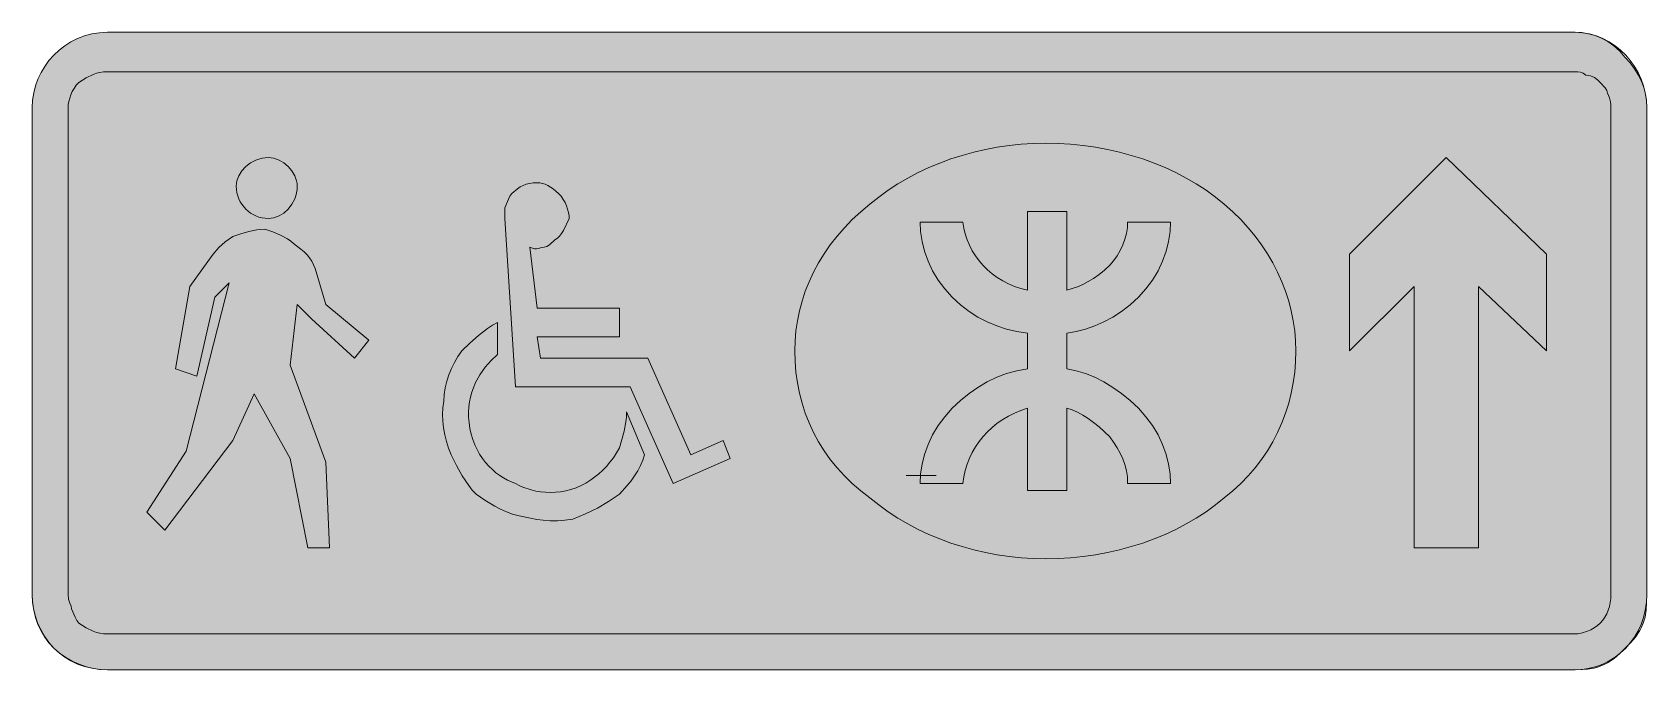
# Model space of a CAD drawing. Header units: metres. Extents: x 12 to 553, y 29 to 243.
import ezdxf

# ---------------------------------------------------------------- set-up
doc = ezdxf.new("R2010")
doc.units = ezdxf.units.M
for name, color, linetype, true_color in [('FILL_BLUE_0000FF', 7, 'Continuous', 0x0000ff), ('FILL_RED_FF0000', 7, 'Continuous', 0xff0000), ('FILL_WHITE_FFFFFF', 7, 'Continuous', 0xffffff), ('STROKE_BLUE_0000FF', 7, 'Continuous', 0x0000ff), ('STROKE_WHITE_FFFFFF', 7, 'Continuous', 0xffffff)]:
    doc.layers.add(name, color=color, linetype=linetype, true_color=true_color)

msp = doc.modelspace()

# ---------------------------------------------------------------- hatches: boundary and pattern name
at = {"layer": 'FILL_BLUE_0000FF', "true_color": 0x0000ff}
h = msp.add_hatch(color=7, dxfattribs=at)
h.dxf.hatch_style = 1
h.paths.add_polyline_path([(529.35, 229.44), (530.25, 229.42), (531.15, 229.29), (532.05, 228.93), (532.95, 228.24), (533.8, 228.19), (534.54, 228.03), (535.8, 227.49), (536.83, 226.72), (537.75, 225.84), (539.4, 224.04), (539.94, 223.14), (540.15, 222.24), (540.84, 220.65), (541.2, 219.39), (541.33, 218.36), (541.35, 217.44), (541.35, 54.24), (541.29, 52.89), (541.12, 51.56), (540.84, 50.25), (540.45, 48.99), (539.94, 47.78), (539.32, 46.65), (538.59, 45.59), (537.75, 44.64), (536.8, 43.8), (535.76, 43.06), (534.67, 42.45), (533.55, 41.94), (531.34, 41.26), (530.3, 41.1), (529.35, 41.04), (37.35, 41.04), (36.05, 41.1), (34.84, 41.26), (33.68, 41.55), (32.55, 41.94), (30.26, 43.06), (27.75, 44.64), (27.04, 45.56), (26.55, 46.59), (25.35, 49.44), (25.16, 50.36), (24.75, 51.39), (24.34, 52.65), (24.15, 54.24), (24.15, 217.44), (24.21, 218.39), (24.37, 219.43), (25.05, 221.64), (25.56, 222.76), (26.17, 223.85), (26.91, 224.89), (27.75, 225.84), (30.26, 227.41), (32.55, 228.54), (33.68, 228.93), (34.84, 229.21), (36.05, 229.38), (37.35, 229.44), (529.35, 229.44)])
at = {"layer": 'FILL_RED_FF0000', "true_color": 0xff0000}
h = msp.add_hatch(color=7, dxfattribs=at)
h.dxf.hatch_style = 1
h.paths.add_polyline_path([(347.7, 66.32), (343.66, 66.58), (339.64, 66.99), (335.64, 67.57), (331.68, 68.31), (327.77, 69.21), (323.9, 70.27), (320.1, 71.49), (316.37, 72.86), (312.71, 74.38), (309.15, 76.06), (305.68, 77.88), (302.32, 79.86), (299.07, 81.97), (295.94, 84.24), (292.95, 86.64), (289.9, 88.96), (287.04, 91.41), (284.39, 93.99), (281.92, 96.69), (279.66, 99.5), (277.59, 102.42), (275.72, 105.43), (274.05, 108.54), (272.57, 111.73), (271.29, 115), (270.21, 118.34), (269.32, 121.74), (268.64, 125.2), (268.14, 128.71), (267.85, 132.26), (267.75, 135.84), (267.85, 139.21), (268.14, 142.58), (268.64, 145.93), (269.32, 149.27), (270.21, 152.57), (271.29, 155.84), (272.57, 159.06), (274.05, 162.24), (275.72, 165.36), (277.59, 168.42), (279.66, 171.41), (281.92, 174.32), (284.39, 177.14), (287.04, 179.87), (289.9, 182.51), (292.95, 185.04), (295.94, 187.44), (299.07, 189.71), (302.32, 191.82), (305.68, 193.8), (309.15, 195.62), (312.71, 197.3), (316.37, 198.82), (320.1, 200.19), (323.9, 201.41), (327.77, 202.47), (331.68, 203.37), (335.64, 204.11), (339.64, 204.69), (343.66, 205.1), (347.7, 205.36), (351.75, 205.44), (356.01, 205.36), (360.23, 205.1), (364.42, 204.69), (368.55, 204.11), (372.63, 203.37), (376.64, 202.47), (380.58, 201.41), (384.45, 200.19), (388.23, 198.82), (391.92, 197.3), (395.51, 195.62), (399, 193.8), (402.37, 191.82), (405.63, 189.71), (408.76, 187.44), (411.75, 185.04), (414.59, 182.51), (417.26, 179.87), (419.76, 177.14), (422.08, 174.32), (424.23, 171.41), (426.2, 168.42), (427.99, 165.36), (429.6, 162.24), (431.03, 159.06), (432.27, 155.84), (433.33, 152.57), (434.19, 149.27), (434.87, 145.93), (435.36, 142.58), (435.65, 139.21), (435.75, 135.84), (435.65, 132.26), (435.36, 128.71), (434.87, 125.2), (434.19, 121.74), (433.33, 118.34), (432.27, 115), (431.03, 111.73), (429.6, 108.54), (427.99, 105.43), (426.2, 102.42), (424.23, 99.5), (422.08, 96.69), (419.76, 93.99), (417.26, 91.41), (414.59, 88.96), (411.75, 86.64), (408.76, 84.24), (405.63, 81.97), (402.37, 79.86), (399, 77.88), (395.51, 76.06), (391.92, 74.38), (388.23, 72.86), (384.45, 71.49), (380.58, 70.27), (376.64, 69.21), (372.63, 68.31), (368.55, 67.57), (364.42, 66.99), (360.23, 66.58), (356.01, 66.32), (351.75, 66.24), (347.7, 66.32)])
at = {"layer": 'FILL_WHITE_FFFFFF', "true_color": 0xffffff}
h = msp.add_hatch(color=7, dxfattribs=at)
h.dxf.hatch_style = 1
h.paths.add_polyline_path([(529.35, 242.64), (531.6, 242.53), (533.83, 242.17), (536.04, 241.56), (538.2, 240.69), (540.31, 239.53), (542.34, 238.08), (544.3, 236.32), (546.15, 234.24), (547.84, 232.39), (549.3, 230.43), (550.54, 228.4), (551.55, 226.29), (552.34, 224.13), (552.9, 221.92), (553.24, 219.69), (553.35, 217.44), (553.35, 54.24), (553.33, 51.56), (553.2, 48.99), (552.84, 46.65), (552.55, 45.59), (552.15, 44.64), (551.65, 43.34), (551.04, 42.15), (549.6, 39.99), (547.93, 38.06), (546.15, 36.24), (544.33, 34.46), (542.4, 32.79), (540.24, 31.35), (539.05, 30.74), (537.75, 30.24), (536.8, 29.84), (535.76, 29.55), (533.55, 29.19), (531.34, 29.06), (529.35, 29.04), (37.35, 29.04), (35.05, 29.15), (32.68, 29.49), (30.28, 30.05), (27.9, 30.84), (25.57, 31.85), (23.34, 33.09), (21.26, 34.55), (19.35, 36.24), (17.66, 38.15), (16.2, 40.23), (14.96, 42.46), (13.95, 44.79), (13.16, 47.17), (12.6, 49.57), (12.26, 51.94), (12.15, 54.24), (12.15, 217.44), (12.27, 219.9), (12.64, 222.31), (13.24, 224.67), (14.06, 226.95), (15.09, 229.13), (16.33, 231.21), (17.75, 233.17), (19.35, 234.99), (21.12, 236.65), (23.05, 238.15), (25.12, 239.45), (27.34, 240.56), (29.68, 241.45), (32.13, 242.1), (34.69, 242.5), (37.35, 242.64), (529.35, 242.64)])
h = msp.add_hatch(color=7, dxfattribs=at)
h.dxf.hatch_style = 1
h.paths.add_polyline_path([(100.89, 189.93), (100.73, 188.85), (100.48, 187.82), (100.12, 186.82), (99.18, 184.99), (97.95, 183.39), (96.5, 182.08), (94.87, 181.08), (93.14, 180.46), (92.25, 180.3), (91.35, 180.24), (90.24, 180.3), (89.16, 180.46), (88.13, 180.72), (87.13, 181.08), (86.19, 181.54), (85.3, 182.08), (83.7, 183.39), (82.39, 184.99), (81.85, 185.88), (81.39, 186.82), (81.03, 187.82), (80.77, 188.85), (80.61, 189.93), (80.55, 191.04), (80.61, 191.94), (80.77, 192.83), (81.39, 194.57), (82.39, 196.19), (83.7, 197.64), (85.3, 198.87), (87.13, 199.82), (88.13, 200.17), (89.16, 200.42), (90.24, 200.58), (91.35, 200.64), (92.25, 200.58), (93.14, 200.42), (94.87, 199.82), (96.5, 198.87), (97.95, 197.64), (99.18, 196.19), (100.12, 194.57), (100.73, 192.83), (100.89, 191.94), (100.95, 191.04), (100.89, 189.93)])
h = msp.add_hatch(color=7, dxfattribs=at)
h.dxf.hatch_style = 1
h.paths.add_polyline_path([(475.35, 157.44), (453.75, 135.84), (453.75, 168.24), (486.15, 200.64), (519.75, 168.24), (519.75, 135.84), (496.95, 157.44), (496.95, 69.84), (475.35, 69.84), (475.35, 157.44)])
h = msp.add_hatch(color=7, dxfattribs=at)
h.dxf.hatch_style = 1
h.paths.add_polyline_path([(174.15, 123.84), (170.55, 180.24), (170.55, 183.84), (171.75, 186.69), (172.24, 187.72), (172.95, 188.64), (174.77, 190.22), (175.71, 190.83), (176.7, 191.34), (177.74, 191.73), (178.86, 192.01), (180.05, 192.18), (181.35, 192.24), (182.25, 192.18), (183.15, 192.01), (184.05, 191.73), (184.95, 191.34), (186.75, 190.22), (188.55, 188.64), (189.39, 187.69), (190.12, 186.65), (190.74, 185.56), (191.25, 184.44), (191.92, 182.23), (192.09, 181.19), (192.15, 180.24), (190.2, 176.19), (189.61, 175.21), (188.94, 174.33), (188.2, 173.6), (187.35, 173.04), (185.55, 171.39), (184.65, 170.85), (183.75, 170.64), (182.83, 170.47), (181.8, 170.19), (181.21, 170.11), (180.54, 170.13), (179.8, 170.3), (178.95, 170.64), (181.35, 150.24), (208.95, 150.24), (208.95, 140.64), (181.35, 140.64), (182.55, 133.44), (218.55, 133.44), (232.95, 101.04), (243.75, 105.84), (246.15, 99.84), (226.95, 91.44), (212.55, 123.84), (174.15, 123.84)])
h = msp.add_hatch(color=7, dxfattribs=at)
h.dxf.hatch_style = 1
h.paths.add_polyline_path([(309.92, 94.64), (310.42, 97.91), (311.27, 101.21), (312.45, 104.49), (313.97, 107.72), (315.82, 110.85), (318.02, 113.83), (320.55, 116.64), (323.31, 119.23), (326.18, 121.57), (329.16, 123.66), (332.25, 125.49), (335.46, 127.03), (338.77, 128.28), (342.21, 129.22), (345.75, 129.84), (345.75, 141.84), (342.21, 142.4), (338.77, 143.21), (335.46, 144.27), (332.25, 145.59), (329.16, 147.2), (326.18, 149.1), (323.31, 151.31), (320.55, 153.84), (318.02, 156.65), (315.82, 159.63), (313.97, 162.76), (312.45, 165.99), (311.27, 169.27), (310.42, 172.57), (309.92, 175.84), (309.75, 179.04), (324.15, 179.04), (324.46, 177.03), (324.93, 175.06), (325.56, 173.13), (326.34, 171.26), (327.27, 169.45), (328.35, 167.71), (329.56, 166.06), (330.9, 164.49), (332.37, 163.02), (333.96, 161.66), (335.66, 160.42), (337.48, 159.3), (339.4, 158.31), (341.43, 157.47), (343.54, 156.77), (345.75, 156.24), (345.75, 182.64), (358.95, 182.64), (358.95, 156.24), (360.75, 156.75), (362.55, 157.38), (364.35, 158.16), (366.15, 159.09), (367.95, 160.19), (369.75, 161.47), (371.55, 162.95), (373.35, 164.64), (374.64, 166.1), (375.81, 167.73), (376.83, 169.51), (377.7, 171.39), (378.4, 173.32), (378.92, 175.27), (379.24, 177.19), (379.35, 179.04), (393.75, 179.04), (393.58, 175.84), (393.07, 172.57), (392.23, 169.27), (391.05, 165.99), (389.53, 162.76), (387.67, 159.63), (385.48, 156.65), (382.95, 153.84), (380.2, 151.31), (377.34, 149.1), (374.41, 147.2), (371.4, 145.59), (368.34, 144.27), (365.23, 143.21), (362.1, 142.4), (358.95, 141.84), (358.95, 129.84), (362.1, 129.22), (365.23, 128.28), (368.34, 127.03), (371.4, 125.49), (374.41, 123.66), (377.34, 121.57), (380.2, 119.23), (382.95, 116.64), (385.48, 113.83), (387.67, 110.85), (389.53, 107.72), (391.05, 104.49), (392.23, 101.21), (393.07, 97.91), (393.58, 94.64), (393.75, 91.44), (379.35, 91.44), (379.24, 93.64), (378.92, 95.73), (378.4, 97.75), (377.7, 99.69), (376.83, 101.58), (375.81, 103.42), (374.64, 105.24), (373.35, 107.04), (369.75, 110.4), (367.95, 111.87), (366.15, 113.19), (364.35, 114.34), (362.55, 115.31), (360.75, 116.08), (358.95, 116.64), (358.95, 89.04), (345.75, 89.04), (345.75, 116.64), (343.54, 115.9), (341.43, 115.02), (339.4, 114.01), (337.48, 112.87), (335.66, 111.62), (333.96, 110.25), (332.37, 108.77), (330.9, 107.19), (329.56, 105.51), (328.35, 103.74), (327.27, 101.88), (326.34, 99.93), (325.56, 97.91), (324.93, 95.82), (324.46, 93.66), (324.15, 91.44), (309.75, 91.44), (309.92, 94.64)])
h = msp.add_hatch(color=7, dxfattribs=at)
h.dxf.hatch_style = 1
h.paths.add_polyline_path([(98.55, 99.84), (86.55, 121.44), (79.35, 105.84), (56.55, 75.84), (50.55, 81.84), (63.75, 102.24), (78.15, 158.64), (73.35, 153.84), (67.35, 127.44), (60.15, 129.84), (64.95, 157.44), (70.95, 165.84), (72.77, 168.33), (74.7, 170.49), (76.86, 172.42), (79.35, 174.24), (82.05, 175.12), (84.75, 175.89), (87.45, 176.43), (90.15, 176.64), (92.83, 175.72), (95.4, 174.69), (97.74, 173.43), (98.8, 172.69), (99.75, 171.84), (102.22, 170.02), (103.29, 169.08), (104.25, 168.09), (105.09, 167.05), (105.82, 165.93), (106.44, 164.74), (106.95, 163.44), (110.55, 151.44), (124.95, 139.44), (120.15, 133.44), (105.75, 146.64), (100.95, 151.44), (98.55, 131.04), (110.55, 98.64), (111.75, 69.84), (104.55, 69.84), (98.55, 99.84)])
h = msp.add_hatch(color=7, dxfattribs=at)
h.dxf.hatch_style = 1
h.paths.add_polyline_path([(165.97, 132.68), (163.95, 130.4), (162.16, 127.85), (160.65, 125.04), (160.02, 123.55), (159.48, 122.01), (159.04, 120.42), (158.7, 118.78), (158.48, 117.1), (158.37, 115.38), (158.39, 113.63), (158.55, 111.84), (158.84, 109.86), (159.27, 107.96), (159.82, 106.15), (160.48, 104.43), (161.25, 102.81), (162.11, 101.27), (163.07, 99.83), (164.1, 98.49), (165.2, 97.25), (166.37, 96.1), (167.58, 95.06), (168.84, 94.12), (170.14, 93.29), (171.46, 92.56), (172.8, 91.95), (174.15, 91.44), (175.33, 90.79), (176.61, 90.21), (179.44, 89.26), (180.96, 88.91), (182.55, 88.66), (184.18, 88.5), (185.85, 88.44), (187.55, 88.5), (189.27, 88.67), (190.99, 88.98), (192.71, 89.41), (194.42, 89.99), (196.1, 90.72), (197.75, 91.6), (199.35, 92.64), (202.03, 94.66), (203.34, 95.85), (204.6, 97.14), (205.81, 98.55), (206.94, 100.06), (208, 101.7), (208.95, 103.44), (209.83, 106.16), (210.6, 108.99), (211.14, 112.05), (211.3, 113.69), (211.35, 115.44), (217.35, 101.04), (216.79, 99.24), (216.04, 97.46), (215.11, 95.7), (214.05, 93.99), (212.87, 92.33), (211.61, 90.75), (208.95, 87.84), (205.33, 85.35), (201.6, 83.19), (197.64, 81.26), (193.35, 79.44), (190.71, 79.1), (188.17, 78.95), (185.76, 78.98), (183.45, 79.14), (181.26, 79.42), (179.17, 79.78), (175.35, 80.64), (173.16, 81.2), (171.07, 81.93), (169.11, 82.81), (167.25, 83.79), (163.87, 85.87), (160.95, 87.84), (159.65, 89.24), (158.46, 90.75), (156.3, 93.99), (154.37, 97.46), (152.55, 101.04), (151.71, 103.29), (150.99, 105.54), (150.42, 107.79), (150, 110.04), (149.75, 112.29), (149.68, 114.54), (149.81, 116.79), (150.15, 119.04), (150.26, 121.29), (150.58, 123.52), (151.1, 125.73), (151.8, 127.89), (152.67, 130), (153.69, 132.03), (154.86, 133.99), (156.15, 135.84), (158.87, 138.52), (161.7, 141.09), (164.76, 143.43), (166.4, 144.49), (168.15, 145.44), (168.15, 134.64), (165.97, 132.68)])

# ---------------------------------------------------------------- linework, layer by layer
at = {"layer": 'FILL_BLUE_0000FF', "lineweight": 0, "true_color": 0x0000ff}
msp.add_lwpolyline([(529.35, 229.44), (530.25, 229.42), (531.15, 229.29), (532.05, 228.93), (532.95, 228.24), (533.8, 228.19), (534.54, 228.03), (535.8, 227.49), (536.83, 226.72), (537.75, 225.84), (539.4, 224.04), (539.94, 223.14), (540.15, 222.24), (540.84, 220.65), (541.2, 219.39), (541.33, 218.36), (541.35, 217.44), (541.35, 54.24), (541.29, 52.89), (541.12, 51.56), (540.84, 50.25), (540.45, 48.99), (539.94, 47.78), (539.32, 46.65), (538.59, 45.59), (537.75, 44.64), (536.8, 43.8), (535.76, 43.06), (534.67, 42.45), (533.55, 41.94), (531.34, 41.26), (530.3, 41.1), (529.35, 41.04), (37.35, 41.04), (36.05, 41.1), (34.84, 41.26), (33.68, 41.55), (32.55, 41.94), (30.26, 43.06), (27.75, 44.64), (27.04, 45.56), (26.55, 46.59), (25.35, 49.44), (25.16, 50.36), (24.75, 51.39), (24.34, 52.65), (24.15, 54.24), (24.15, 217.44), (24.21, 218.39), (24.37, 219.43), (25.05, 221.64), (25.56, 222.76), (26.17, 223.85), (26.91, 224.89), (27.75, 225.84), (30.26, 227.41), (32.55, 228.54), (33.68, 228.93), (34.84, 229.21), (36.05, 229.38), (37.35, 229.44)], close=True, dxfattribs=at)
at = {"layer": 'FILL_RED_FF0000', "lineweight": 0, "true_color": 0xff0000}
msp.add_lwpolyline([(347.7, 66.32), (343.66, 66.58), (339.64, 66.99), (335.64, 67.57), (331.68, 68.31), (327.77, 69.21), (323.9, 70.27), (320.1, 71.49), (316.37, 72.86), (312.71, 74.38), (309.15, 76.06), (305.68, 77.88), (302.32, 79.86), (299.07, 81.97), (295.94, 84.24), (292.95, 86.64), (289.9, 88.96), (287.04, 91.41), (284.39, 93.99), (281.92, 96.69), (279.66, 99.5), (277.59, 102.42), (275.72, 105.43), (274.05, 108.54), (272.57, 111.73), (271.29, 115), (270.21, 118.34), (269.32, 121.74), (268.64, 125.2), (268.14, 128.71), (267.85, 132.26), (267.75, 135.84), (267.85, 139.21), (268.14, 142.58), (268.64, 145.93), (269.32, 149.27), (270.21, 152.57), (271.29, 155.84), (272.57, 159.06), (274.05, 162.24), (275.72, 165.36), (277.59, 168.42), (279.66, 171.41), (281.92, 174.32), (284.39, 177.14), (287.04, 179.87), (289.9, 182.51), (292.95, 185.04), (295.94, 187.44), (299.07, 189.71), (302.32, 191.82), (305.68, 193.8), (309.15, 195.62), (312.71, 197.3), (316.37, 198.82), (320.1, 200.19), (323.9, 201.41), (327.77, 202.47), (331.68, 203.37), (335.64, 204.11), (339.64, 204.69), (343.66, 205.1), (347.7, 205.36), (351.75, 205.44), (356.01, 205.36), (360.23, 205.1), (364.42, 204.69), (368.55, 204.11), (372.63, 203.37), (376.64, 202.47), (380.58, 201.41), (384.45, 200.19), (388.23, 198.82), (391.92, 197.3), (395.51, 195.62), (399, 193.8), (402.37, 191.82), (405.63, 189.71), (408.76, 187.44), (411.75, 185.04), (414.59, 182.51), (417.26, 179.87), (419.76, 177.14), (422.08, 174.32), (424.23, 171.41), (426.2, 168.42), (427.99, 165.36), (429.6, 162.24), (431.03, 159.06), (432.27, 155.84), (433.33, 152.57), (434.19, 149.27), (434.87, 145.93), (435.36, 142.58), (435.65, 139.21), (435.75, 135.84), (435.65, 132.26), (435.36, 128.71), (434.87, 125.2), (434.19, 121.74), (433.33, 118.34), (432.27, 115), (431.03, 111.73), (429.6, 108.54), (427.99, 105.43), (426.2, 102.42), (424.23, 99.5), (422.08, 96.69), (419.76, 93.99), (417.26, 91.41), (414.59, 88.96), (411.75, 86.64), (408.76, 84.24), (405.63, 81.97), (402.37, 79.86), (399, 77.88), (395.51, 76.06), (391.92, 74.38), (388.23, 72.86), (384.45, 71.49), (380.58, 70.27), (376.64, 69.21), (372.63, 68.31), (368.55, 67.57), (364.42, 66.99), (360.23, 66.58), (356.01, 66.32), (351.75, 66.24)], close=True, dxfattribs=at)
at = {"layer": 'FILL_WHITE_FFFFFF', "lineweight": 0, "true_color": 0xffffff}
for points in [[(529.35, 242.64), (531.6, 242.53), (533.83, 242.17), (536.04, 241.56), (538.2, 240.69), (540.31, 239.53), (542.34, 238.08), (544.3, 236.32), (546.15, 234.24), (547.84, 232.39), (549.3, 230.43), (550.54, 228.4), (551.55, 226.29), (552.34, 224.13), (552.9, 221.92), (553.24, 219.69), (553.35, 217.44), (553.35, 54.24), (553.33, 51.56), (553.2, 48.99), (552.84, 46.65), (552.55, 45.59), (552.15, 44.64), (551.65, 43.34), (551.04, 42.15), (549.6, 39.99), (547.93, 38.06), (546.15, 36.24), (544.33, 34.46), (542.4, 32.79), (540.24, 31.35), (539.05, 30.74), (537.75, 30.24), (536.8, 29.84), (535.76, 29.55), (533.55, 29.19), (531.34, 29.06), (529.35, 29.04), (37.35, 29.04), (35.05, 29.15), (32.68, 29.49), (30.28, 30.05), (27.9, 30.84), (25.57, 31.85), (23.34, 33.09), (21.26, 34.55), (19.35, 36.24), (17.66, 38.15), (16.2, 40.23), (14.96, 42.46), (13.95, 44.79), (13.16, 47.17), (12.6, 49.57), (12.26, 51.94), (12.15, 54.24), (12.15, 217.44), (12.27, 219.9), (12.64, 222.31), (13.24, 224.67), (14.06, 226.95), (15.09, 229.13), (16.33, 231.21), (17.75, 233.17), (19.35, 234.99), (21.12, 236.65), (23.05, 238.15), (25.12, 239.45), (27.34, 240.56), (29.68, 241.45), (32.13, 242.1), (34.69, 242.5), (37.35, 242.64)], [(100.89, 189.93), (100.73, 188.85), (100.48, 187.82), (100.12, 186.82), (99.18, 184.99), (97.95, 183.39), (96.5, 182.08), (94.87, 181.08), (93.14, 180.46), (92.25, 180.3), (91.35, 180.24), (90.24, 180.3), (89.16, 180.46), (88.13, 180.72), (87.13, 181.08), (86.19, 181.54), (85.3, 182.08), (83.7, 183.39), (82.39, 184.99), (81.85, 185.88), (81.39, 186.82), (81.03, 187.82), (80.77, 188.85), (80.61, 189.93), (80.55, 191.04), (80.61, 191.94), (80.77, 192.83), (81.39, 194.57), (82.39, 196.19), (83.7, 197.64), (85.3, 198.87), (87.13, 199.82), (88.13, 200.17), (89.16, 200.42), (90.24, 200.58), (91.35, 200.64), (92.25, 200.58), (93.14, 200.42), (94.87, 199.82), (96.5, 198.87), (97.95, 197.64), (99.18, 196.19), (100.12, 194.57), (100.73, 192.83), (100.89, 191.94), (100.95, 191.04)], [(475.35, 157.44), (453.75, 135.84), (453.75, 168.24), (486.15, 200.64), (519.75, 168.24), (519.75, 135.84), (496.95, 157.44), (496.95, 69.84), (475.35, 69.84)], [(174.15, 123.84), (170.55, 180.24), (170.55, 183.84), (171.75, 186.69), (172.24, 187.72), (172.95, 188.64), (174.77, 190.22), (175.71, 190.83), (176.7, 191.34), (177.74, 191.73), (178.86, 192.01), (180.05, 192.18), (181.35, 192.24), (182.25, 192.18), (183.15, 192.01), (184.05, 191.73), (184.95, 191.34), (186.75, 190.22), (188.55, 188.64), (189.39, 187.69), (190.12, 186.65), (190.74, 185.56), (191.25, 184.44), (191.92, 182.23), (192.09, 181.19), (192.15, 180.24), (190.2, 176.19), (189.61, 175.21), (188.94, 174.33), (188.2, 173.6), (187.35, 173.04), (185.55, 171.39), (184.65, 170.85), (183.75, 170.64), (182.83, 170.47), (181.8, 170.19), (181.21, 170.11), (180.54, 170.13), (179.8, 170.3), (178.95, 170.64), (181.35, 150.24), (208.95, 150.24), (208.95, 140.64), (181.35, 140.64), (182.55, 133.44), (218.55, 133.44), (232.95, 101.04), (243.75, 105.84), (246.15, 99.84), (226.95, 91.44), (212.55, 123.84)], [(309.92, 94.64), (310.42, 97.91), (311.27, 101.21), (312.45, 104.49), (313.97, 107.72), (315.82, 110.85), (318.02, 113.83), (320.55, 116.64), (323.31, 119.23), (326.18, 121.57), (329.16, 123.66), (332.25, 125.49), (335.46, 127.03), (338.77, 128.28), (342.21, 129.22), (345.75, 129.84), (345.75, 141.84), (342.21, 142.4), (338.77, 143.21), (335.46, 144.27), (332.25, 145.59), (329.16, 147.2), (326.18, 149.1), (323.31, 151.31), (320.55, 153.84), (318.02, 156.65), (315.82, 159.63), (313.97, 162.76), (312.45, 165.99), (311.27, 169.27), (310.42, 172.57), (309.92, 175.84), (309.75, 179.04), (324.15, 179.04), (324.46, 177.03), (324.93, 175.06), (325.56, 173.13), (326.34, 171.26), (327.27, 169.45), (328.35, 167.71), (329.56, 166.06), (330.9, 164.49), (332.37, 163.02), (333.96, 161.66), (335.66, 160.42), (337.48, 159.3), (339.4, 158.31), (341.43, 157.47), (343.54, 156.77), (345.75, 156.24), (345.75, 182.64), (358.95, 182.64), (358.95, 156.24), (360.75, 156.75), (362.55, 157.38), (364.35, 158.16), (366.15, 159.09), (367.95, 160.19), (369.75, 161.47), (371.55, 162.95), (373.35, 164.64), (374.64, 166.1), (375.81, 167.73), (376.83, 169.51), (377.7, 171.39), (378.4, 173.32), (378.92, 175.27), (379.24, 177.19), (379.35, 179.04), (393.75, 179.04), (393.58, 175.84), (393.07, 172.57), (392.23, 169.27), (391.05, 165.99), (389.53, 162.76), (387.67, 159.63), (385.48, 156.65), (382.95, 153.84), (380.2, 151.31), (377.34, 149.1), (374.41, 147.2), (371.4, 145.59), (368.34, 144.27), (365.23, 143.21), (362.1, 142.4), (358.95, 141.84), (358.95, 129.84), (362.1, 129.22), (365.23, 128.28), (368.34, 127.03), (371.4, 125.49), (374.41, 123.66), (377.34, 121.57), (380.2, 119.23), (382.95, 116.64), (385.48, 113.83), (387.67, 110.85), (389.53, 107.72), (391.05, 104.49), (392.23, 101.21), (393.07, 97.91), (393.58, 94.64), (393.75, 91.44), (379.35, 91.44), (379.24, 93.64), (378.92, 95.73), (378.4, 97.75), (377.7, 99.69), (376.83, 101.58), (375.81, 103.42), (374.64, 105.24), (373.35, 107.04), (369.75, 110.4), (367.95, 111.87), (366.15, 113.19), (364.35, 114.34), (362.55, 115.31), (360.75, 116.08), (358.95, 116.64), (358.95, 89.04), (345.75, 89.04), (345.75, 116.64), (343.54, 115.9), (341.43, 115.02), (339.4, 114.01), (337.48, 112.87), (335.66, 111.62), (333.96, 110.25), (332.37, 108.77), (330.9, 107.19), (329.56, 105.51), (328.35, 103.74), (327.27, 101.88), (326.34, 99.93), (325.56, 97.91), (324.93, 95.82), (324.46, 93.66), (324.15, 91.44), (309.75, 91.44)], [(98.55, 99.84), (86.55, 121.44), (79.35, 105.84), (56.55, 75.84), (50.55, 81.84), (63.75, 102.24), (78.15, 158.64), (73.35, 153.84), (67.35, 127.44), (60.15, 129.84), (64.95, 157.44), (70.95, 165.84), (72.77, 168.33), (74.7, 170.49), (76.86, 172.42), (79.35, 174.24), (82.05, 175.12), (84.75, 175.89), (87.45, 176.43), (90.15, 176.64), (92.83, 175.72), (95.4, 174.69), (97.74, 173.43), (98.8, 172.69), (99.75, 171.84), (102.22, 170.02), (103.29, 169.08), (104.25, 168.09), (105.09, 167.05), (105.82, 165.93), (106.44, 164.74), (106.95, 163.44), (110.55, 151.44), (124.95, 139.44), (120.15, 133.44), (105.75, 146.64), (100.95, 151.44), (98.55, 131.04), (110.55, 98.64), (111.75, 69.84), (104.55, 69.84)], [(165.97, 132.68), (163.95, 130.4), (162.16, 127.85), (160.65, 125.04), (160.02, 123.55), (159.48, 122.01), (159.04, 120.42), (158.7, 118.78), (158.48, 117.1), (158.37, 115.38), (158.39, 113.63), (158.55, 111.84), (158.84, 109.86), (159.27, 107.96), (159.82, 106.15), (160.48, 104.43), (161.25, 102.81), (162.11, 101.27), (163.07, 99.83), (164.1, 98.49), (165.2, 97.25), (166.37, 96.1), (167.58, 95.06), (168.84, 94.12), (170.14, 93.29), (171.46, 92.56), (172.8, 91.95), (174.15, 91.44), (175.33, 90.79), (176.61, 90.21), (179.44, 89.26), (180.96, 88.91), (182.55, 88.66), (184.18, 88.5), (185.85, 88.44), (187.55, 88.5), (189.27, 88.67), (190.99, 88.98), (192.71, 89.41), (194.42, 89.99), (196.1, 90.72), (197.75, 91.6), (199.35, 92.64), (202.03, 94.66), (203.34, 95.85), (204.6, 97.14), (205.81, 98.55), (206.94, 100.06), (208, 101.7), (208.95, 103.44), (209.83, 106.16), (210.6, 108.99), (211.14, 112.05), (211.3, 113.69), (211.35, 115.44), (217.35, 101.04), (216.79, 99.24), (216.04, 97.46), (215.11, 95.7), (214.05, 93.99), (212.87, 92.33), (211.61, 90.75), (208.95, 87.84), (205.33, 85.35), (201.6, 83.19), (197.64, 81.26), (193.35, 79.44), (190.71, 79.1), (188.17, 78.95), (185.76, 78.98), (183.45, 79.14), (181.26, 79.42), (179.17, 79.78), (175.35, 80.64), (173.16, 81.2), (171.07, 81.93), (169.11, 82.81), (167.25, 83.79), (163.87, 85.87), (160.95, 87.84), (159.65, 89.24), (158.46, 90.75), (156.3, 93.99), (154.37, 97.46), (152.55, 101.04), (151.71, 103.29), (150.99, 105.54), (150.42, 107.79), (150, 110.04), (149.75, 112.29), (149.68, 114.54), (149.81, 116.79), (150.15, 119.04), (150.26, 121.29), (150.58, 123.52), (151.1, 125.73), (151.8, 127.89), (152.67, 130), (153.69, 132.03), (154.86, 133.99), (156.15, 135.84), (158.87, 138.52), (161.7, 141.09), (164.76, 143.43), (166.4, 144.49), (168.15, 145.44), (168.15, 134.64)]]:
    msp.add_lwpolyline(points, close=True, dxfattribs=at)
at = {"layer": 'STROKE_BLUE_0000FF', "lineweight": 0, "true_color": 0x0000ff}
msp.add_lwpolyline([(37.35, 242.64), (529.35, 242.64), (531.79, 242.5), (534.17, 242.1), (536.47, 241.45), (538.67, 240.56), (540.77, 239.45), (542.74, 238.15), (544.59, 236.65), (546.3, 234.99), (547.85, 233.17), (549.24, 231.21), (550.44, 229.13), (551.46, 226.95), (552.27, 224.67), (552.86, 222.31), (553.23, 219.9), (553.35, 217.44), (553.35, 54.24), (553.23, 51.58), (552.86, 49.02), (552.27, 46.57), (551.46, 44.23), (550.44, 42.01), (549.24, 39.94), (547.85, 38.01), (546.3, 36.24), (544.59, 34.64), (542.74, 33.22), (540.77, 31.98), (538.67, 30.95), (536.47, 30.13), (534.17, 29.53), (531.79, 29.16), (529.35, 29.04), (37.35, 29.04), (34.69, 29.16), (32.13, 29.53), (29.68, 30.13), (27.34, 30.95), (25.12, 31.98), (23.05, 33.22), (21.12, 34.64), (19.35, 36.24), (17.75, 38.01), (16.33, 39.94), (15.09, 42.01), (14.06, 44.23), (13.24, 46.57), (12.64, 49.02), (12.27, 51.58), (12.15, 54.24), (12.15, 217.44), (12.27, 219.9), (12.64, 222.31), (13.24, 224.67), (14.06, 226.95), (15.09, 229.13), (16.33, 231.21), (17.75, 233.17), (19.35, 234.99), (21.12, 236.65), (23.05, 238.15), (25.12, 239.45), (27.34, 240.56), (29.68, 241.45), (32.13, 242.1), (34.69, 242.5), (37.35, 242.64)], dxfattribs=at)
at = {"layer": 'STROKE_WHITE_FFFFFF', "lineweight": 0, "true_color": 0xffffff}
for points in [[(395.15, 174.08), (395.15, 174.08)], [(395.15, 174.08), (395.15, 174.08)], [(395.15, 174.08), (395.15, 174.08)], [(305.15, 94.08), (315.15, 94.08)], [(395.15, 94.08), (395.15, 94.08)]]:
    msp.add_lwpolyline(points, dxfattribs=at)

doc.saveas('drawing.dxf')
